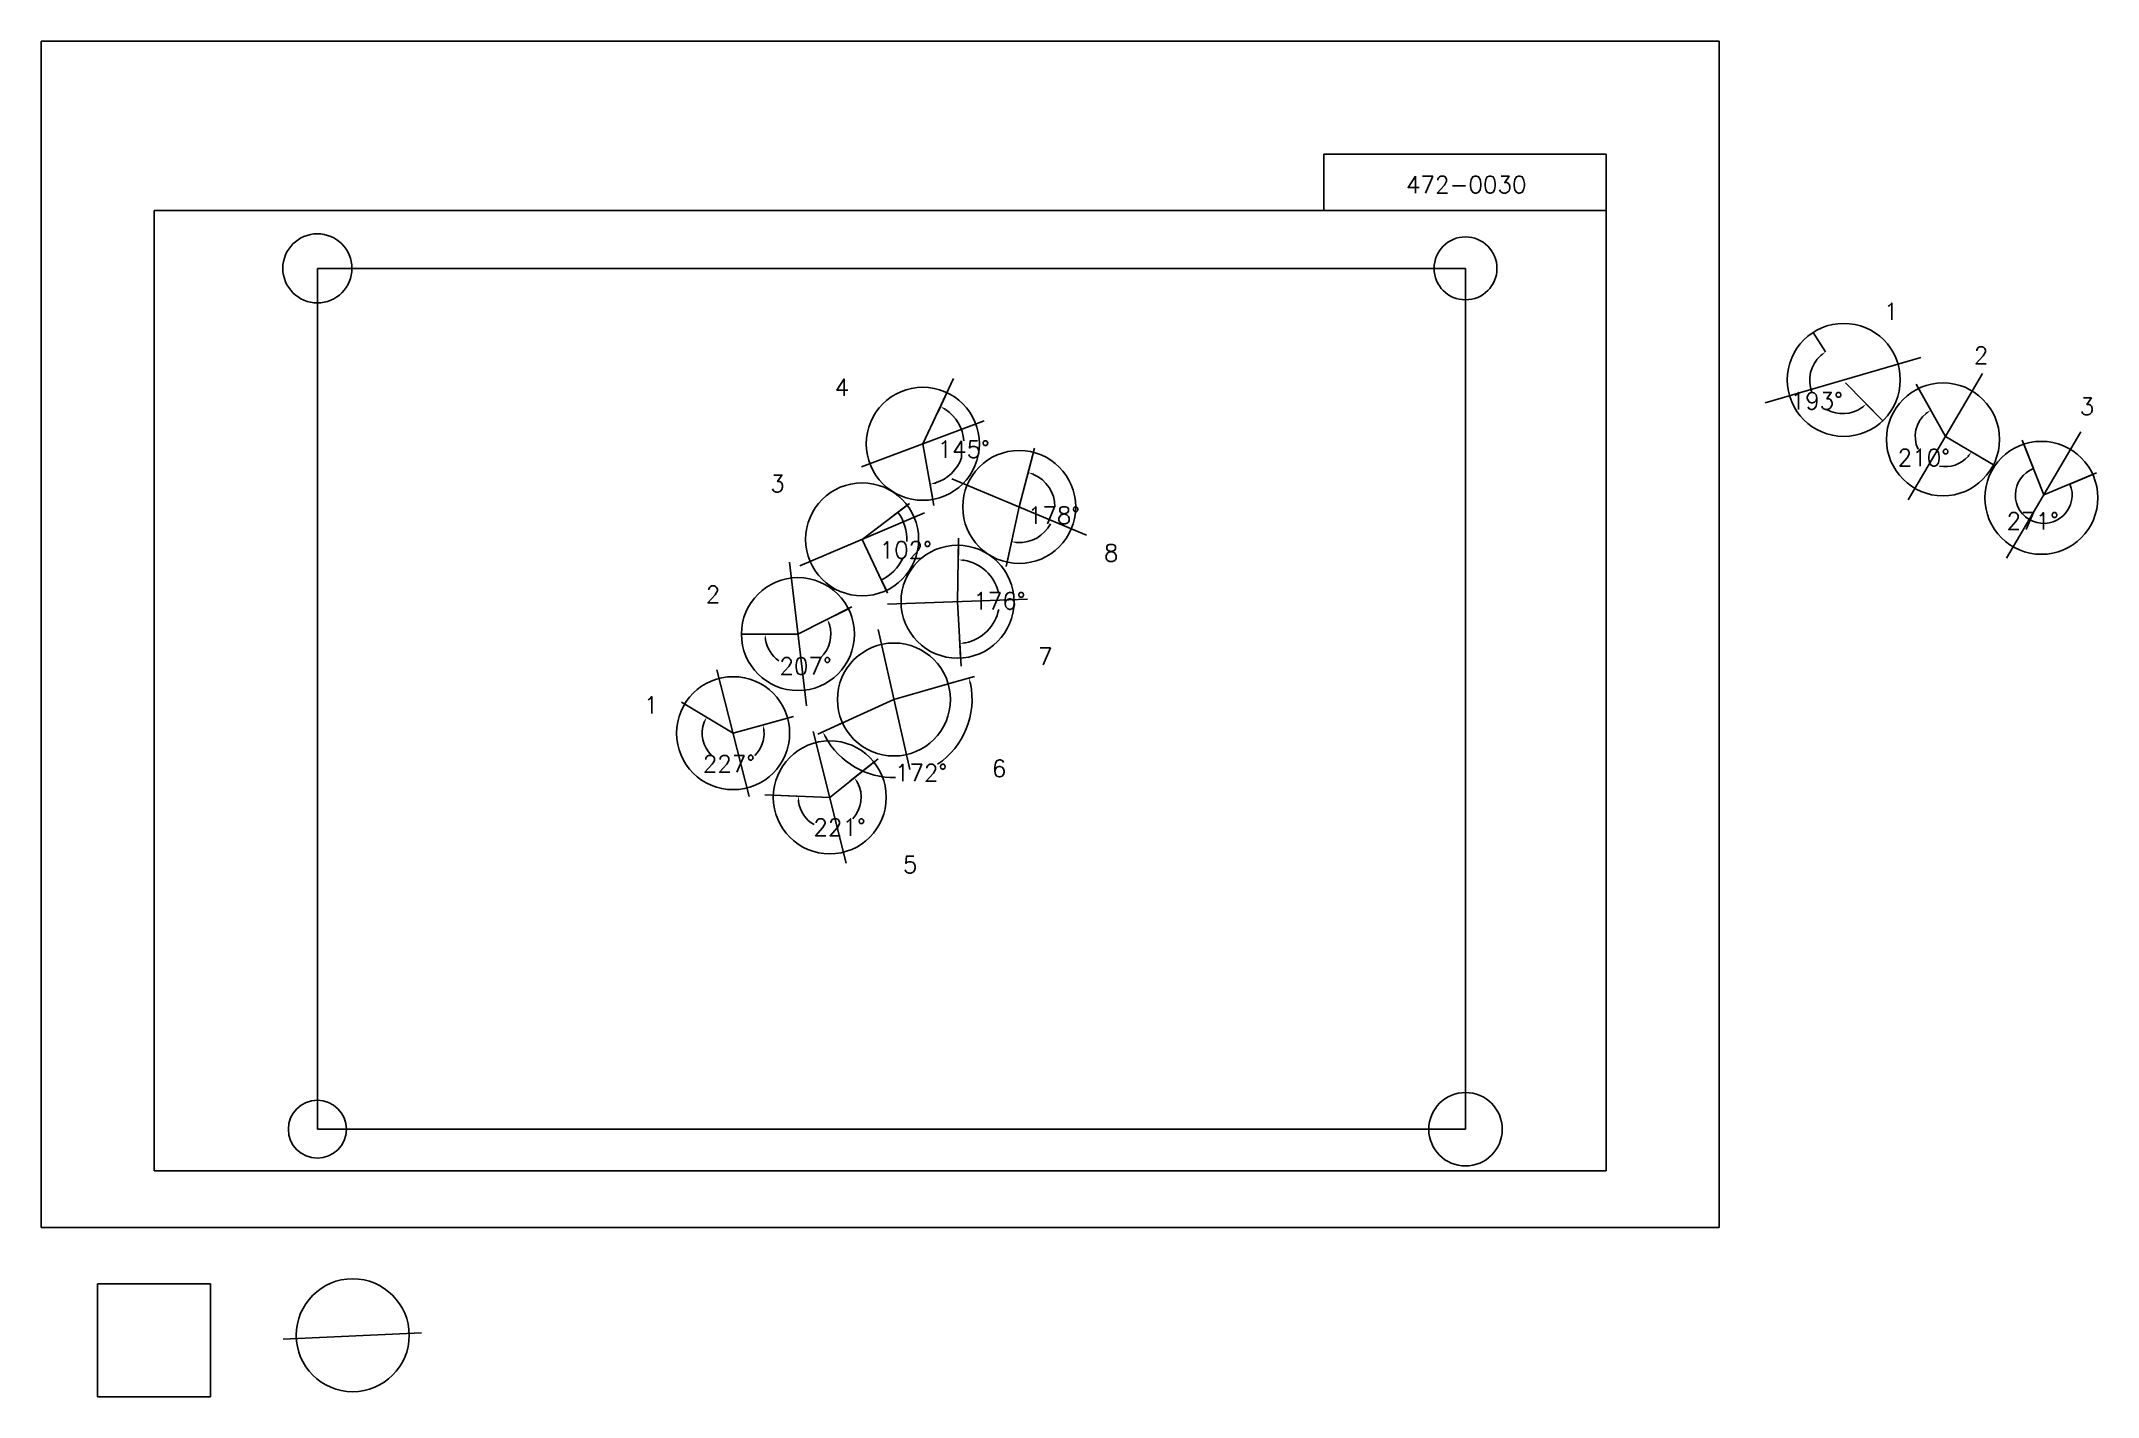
# Model space of a CAD drawing. Extents: x 0 to 1819984, y -150000 to 1050000.
import ezdxf

# ---------------------------------------------------------------- set-up
doc = ezdxf.new("R2010")
doc.units = 0
doc.header["$MEASUREMENT"] = 0
doc.layers.get('0').update_dxf_attribs({"linetype": 'CONTINUOUS'})
doc.layers.get('Defpoints').update_dxf_attribs({"linetype": 'CONTINUOUS'})
for name, color, linetype in [('_0-0_', 7, 'CONTINUOUS'), ('_0-1_V-nasSTD', 7, 'CONTINUOUS'), ('_0-2_番号', 7, 'CONTINUOUS'), ('ADD_LINE', 7, 'CONTINUOUS'), ('文字', 7, 'CONTINUOUS')]:
    doc.layers.add(name, color=color, linetype=linetype)
doc.layers.add('位置合わせ用', color=7, linetype='CONTINUOUS', plot=False)
doc.styles.get("Standard").update_dxf_attribs({"font": 'txt', "height": 15000, "bigfont": 'bigfont.shx'})
doc.dimstyles.get("Standard").update_dxf_attribs({"dimtxt": 0.18, "dimasz": 0.18, "dimexe": 0.18, "dimexo": 0.0625, "dimgap": 0.09, "dimtad": 0, "dimtih": 1, "dimtoh": 1, "dimdec": 4, "dimzin": 0, "dimdsep": 46, "dimtxsty": 'Standard', "dimcen": 0.09, "dimadec": 0, "dimazin": 0, "dimtfac": 1, "dimtdec": 4, "dimtofl": 0, "dimtmove": 0, "dimatfit": 3, "dimfxl": 1, "dimtolj": 1, "dimtzin": 0, "dimarcsym": 0})
picture_1 = doc.add_image_def('image1.jpg', size_in_pixel=(800, 600))

# ---------------------------------------------------------------- blocks, each defined once
blk = doc.blocks.new('-000-CCURVE_ORG002')
at = {"layer": '_0-0_', "color": 5, "linetype": 'Continuous'}
for p, q in [((30, -10), (10, -10)), ((10, -10), (10, -30)), ((30, -30), (30, -10)), ((10, -30), (30, -30))]:
    blk.add_line(p, q, dxfattribs=at)
blk = doc.blocks.new('-008-$$ATRU$$11$$背景色$$色$$0_0_0')
at = {"layer": '_0-2_番号'}
blk.add_blockref('-000-CCURVE_ORG002', (0, 0), dxfattribs=at)
blk = doc.blocks.new('*D27')
at = {"color": 0, "linetype": 'Continuous', "lineweight": -2}
for p, q in [((1568104, 792245), (1578880, 774840)), ((1629640, 714000), (1615070, 728792))]:
    blk.add_line(p, q, dxfattribs=at)
for start, end in [(131.496881, 201.309321), (240.743794, 304.832348)]:
    blk.add_arc((1594392, 749786), 29468, start, end, dxfattribs=at)
at = {"color": 0}
for points in [[(1575365, 771189), (1574370, 772526), (1578880, 774841)], [(1611756, 724957), (1610691, 726240), (1615070, 728792)]]:
    blk.add_solid(points, dxfattribs=at)
at = {"layer": 'Defpoints', "color": 0}
for p in [(1568104, 792245), (1565088, 746690), (1594392, 749786), (1629640, 714000)]:
    blk.add_point(p, dxfattribs=at)
at = {"color": 0, "linetype": 'Continuous', "insert": (1571223, 731578), "char_height": 15000, "attachment_point": 5}
blk.add_mtext('\\A1;193%%d', dxfattribs=at)
blk = doc.blocks.new('*D28')
at = {"color": 0, "linetype": 'Continuous', "lineweight": -2}
for p, q in [((1661270, 742552), (1672046, 723311)), ((1727583, 674939), (1708054, 686470))]:
    blk.add_line(p, q, dxfattribs=at)
for start, end in [(130.005432, 204.698825), (258.553097, 318.68482)]:
    blk.add_arc((1685082, 700035), 26678, start, end, dxfattribs=at)
at = {"color": 0}
for points in [[(1668405, 719784), (1667458, 721156), (1672046, 723311)], [(1705795, 681933), (1704445, 682911), (1708054, 686470)]]:
    blk.add_solid(points, dxfattribs=at)
at = {"layer": 'Defpoints', "color": 0}
for p in [(1661270, 742552), (1658755, 695717), (1685082, 700035), (1727583, 674939)]:
    blk.add_point(p, dxfattribs=at)
at = {"color": 0, "linetype": 'Continuous', "insert": (1666003, 681387), "char_height": 15000, "attachment_point": 5}
blk.add_mtext('\\A1;210%%d', dxfattribs=at)
blk = doc.blocks.new('*D31')
at = {"layer": 'ADD_LINE', "color": 0, "linetype": 'Continuous', "lineweight": -2}
for p, q in [((1754468, 693292), (1762933, 671691)), ((1815520, 666412), (1795295, 657972))]:
    blk.add_line(p, q, dxfattribs=at)
blk.add_arc((1772102, 648293), 25131, 111.399612, 22.651687, dxfattribs=at)
at = {"layer": 'ADD_LINE', "color": 0}
for points in [[(1762933, 671691), (1762933, 671692), (1762933, 671692)], [(1795295, 657972), (1795295, 657972), (1795295, 657972)]]:
    blk.add_solid(points, dxfattribs=at)
at = {"layer": 'Defpoints', "color": 0}
for p in [(1754468, 693293), (1815520, 666412), (1772102, 648293), (1781612, 625030)]:
    blk.add_point(p, dxfattribs=at)
at = {"layer": 'ADD_LINE', "color": 0, "linetype": 'Continuous', "insert": (1762293, 625154), "char_height": 15000, "attachment_point": 5}
blk.add_mtext('\\A1;271%%d', dxfattribs=at)
blk = doc.blocks.new('*D356')
at = {"color": 0, "linetype": 'Continuous', "lineweight": -2}
for p, q in [((801572, 738779), (793637, 721989)), ((789027, 644357), (785751, 662636))]:
    blk.add_line(p, q, dxfattribs=at)
for start, end in [(4.254057, 56.833891), (288.030499, 340.270624)]:
    blk.add_arc((780207, 693573), 36430, start, end, dxfattribs=at)
at = {"color": 0}
for points in [[(800543, 724795), (799730, 723341), (795773, 726510)], [(791280, 659741), (791686, 658124), (786633, 657715)]]:
    blk.add_solid(points, dxfattribs=at)
at = {"layer": 'Defpoints', "color": 0}
for p in [(801572, 738779), (780207, 693573), (811216, 674453), (789027, 644357)]:
    blk.add_point(p, dxfattribs=at)
at = {"color": 0, "linetype": 'Continuous', "insert": (816319, 688775), "char_height": 15000, "attachment_point": 5}
blk.add_mtext('\\A1;145%%d', dxfattribs=at)
blk = doc.blocks.new('*D357')
at = {"color": 0, "linetype": 'Continuous', "lineweight": -2}
for p, q in [((878213, 686035), (872250, 663344)), ((854830, 588830), (859839, 611751))]:
    blk.add_line(p, q, dxfattribs=at)
for start, end in [(0.224697, 66.183782), (266.764317, 331.855739)]:
    blk.add_arc((865506, 637677), 31539, start, end, dxfattribs=at)
at = {"color": 0}
for points in [[(878516, 667316), (877966, 665743), (873521, 668180)], [(863838, 607014), (863613, 605363), (858771, 606866)]]:
    blk.add_solid(points, dxfattribs=at)
at = {"layer": 'Defpoints', "color": 0}
for p in [(878213, 686035), (865506, 637677), (888524, 616117), (854830, 588830)]:
    blk.add_point(p, dxfattribs=at)
at = {"color": 0, "linetype": 'Continuous', "insert": (896169, 630301), "char_height": 15000, "attachment_point": 5}
blk.add_mtext('\\A1;178%%d', dxfattribs=at)
blk = doc.blocks.new('*D358')
at = {"color": 0, "linetype": 'Continuous', "lineweight": -2}
for p, q in [((811753, 603836), (811448, 585888)), ((813672, 503920), (812678, 521843))]:
    blk.add_line(p, q, dxfattribs=at)
for start, end in [(12.805152, 81.287502), (280.913041, 349.441939)]:
    blk.add_arc((810903, 553843), 37050, start, end, dxfattribs=at)
at = {"color": 0}
for points in [[(816585, 591295), (816445, 589635), (811533, 590887)], [(817815, 518291), (818019, 516636), (812955, 516850)]]:
    blk.add_solid(points, dxfattribs=at)
at = {"layer": 'Defpoints', "color": 0}
for p in [(811753, 603836), (810903, 553843), (843552, 536331), (813672, 503920)]:
    blk.add_point(p, dxfattribs=at)
at = {"color": 0, "linetype": 'Continuous', "insert": (847946, 554554), "char_height": 15000, "attachment_point": 5}
blk.add_mtext('\\A1;176%%d', dxfattribs=at)
blk = doc.blocks.new('*D359')
at = {"color": 0, "linetype": 'Continuous', "lineweight": -2}
for p, q in [((766318, 639261), (754120, 629986)), ((747911, 563805), (741355, 577655))]:
    blk.add_line(p, q, dxfattribs=at)
for start, end in [(357.251169, 37.248895), (295.333349, 334.784781)]:
    blk.add_arc((726518, 608997), 39677, start, end, dxfattribs=at)
at = {"color": 0}
for points in [[(758101, 633012), (758101, 633012), (758100, 633012)], [(743494, 573136), (743494, 573136), (743494, 573136)]]:
    blk.add_solid(points, dxfattribs=at)
at = {"layer": 'Defpoints', "color": 0}
for p in [(766318, 639261), (726518, 608997), (766129, 611265), (747911, 563805)]:
    blk.add_point(p, dxfattribs=at)
at = {"color": 0, "linetype": 'Continuous', "insert": (765064, 599594), "char_height": 15000, "attachment_point": 5}
blk.add_mtext('\\A1;102%%d', dxfattribs=at)
blk = doc.blocks.new('*D360')
at = {"color": 0, "linetype": 'Continuous', "lineweight": -2}
for p, q in [((714380, 547622), (691276, 536006)), ((619709, 525162), (645569, 525162))]:
    blk.add_line(p, q, dxfattribs=at)
for start, end in [(314.306897, 16.84861), (189.843375, 234.252397)]:
    blk.add_arc((669708, 525162), 29140, start, end, dxfattribs=at)
at = {"color": 0}
for points in [[(698371, 533917), (696823, 533299), (695743, 538252)], [(641828, 520252), (640168, 520109), (640569, 525162)]]:
    blk.add_solid(points, dxfattribs=at)
at = {"layer": 'Defpoints', "color": 0}
for p in [(714380, 547622), (619708, 525162), (669708, 525162), (691293, 505587)]:
    blk.add_point(p, dxfattribs=at)
at = {"color": 0, "linetype": 'Continuous', "insert": (676435, 496810), "char_height": 15000, "attachment_point": 5}
blk.add_mtext('\\A1;207%%d', dxfattribs=at)
blk = doc.blocks.new('*D361')
at = {"color": 0, "linetype": 'Continuous', "lineweight": -2}
for p, q in [((569510, 463253), (593157, 449019)), ((660527, 450841), (633932, 443459))]:
    blk.add_line(p, q, dxfattribs=at)
for start, end in [(159.425405, 225.815941), (314.184059, 5.044088)]:
    blk.add_arc((612348, 437468), 27400, start, end, dxfattribs=at)
at = {"color": 0}
for points in [[(587446, 446734), (585946, 447459), (588873, 451598)], [(640462, 440025), (638822, 439728), (638750, 444796)]]:
    blk.add_solid(points, dxfattribs=at)
at = {"layer": 'Defpoints', "color": 0}
for p in [(569510, 463253), (612348, 437468), (660527, 450841), (592797, 418271)]:
    blk.add_point(p, dxfattribs=at)
at = {"color": 0, "linetype": 'Continuous', "insert": (608646, 410319), "char_height": 15000, "attachment_point": 5}
blk.add_mtext('\\A1;227%%d', dxfattribs=at)
blk = doc.blocks.new('*D362')
at = {"color": 0, "linetype": 'Continuous', "lineweight": -2}
for p, q in [((736982, 411767), (715732, 394879)), ((647874, 382569), (674997, 381532))]:
    blk.add_line(p, q, dxfattribs=at)
for start, end in [(317.074287, 28.175818), (188.108206, 240.242206)]:
    blk.add_arc((697838, 380659), 27857, start, end, dxfattribs=at)
at = {"color": 0}
for points in [[(723090, 394270), (721697, 393355), (719646, 397990)], [(671091, 376773), (669427, 376687), (670001, 381723)]]:
    blk.add_solid(points, dxfattribs=at)
at = {"layer": 'Defpoints', "color": 0}
for p in [(736982, 411767), (647874, 382569), (697838, 380659), (720634, 364649)]:
    blk.add_point(p, dxfattribs=at)
at = {"color": 0, "linetype": 'Continuous', "insert": (706511, 354187), "char_height": 15000, "attachment_point": 5}
blk.add_mtext('\\A1;221%%d', dxfattribs=at)
blk = doc.blocks.new('*D363')
at = {"color": 0, "linetype": 'Continuous', "lineweight": -2}
for p, q in [((802694, 481084), (825852, 487751)), ((709142, 446528), (687211, 436541))]:
    blk.add_line(p, q, dxfattribs=at)
for start, end in [(303.951424, 11.91411), (208.631622, 271.195778)]:
    blk.add_arc((754646, 467251), 69099, start, end, dxfattribs=at)
at = {"color": 0}
for points in [[(823065, 481718), (821448, 481315), (821048, 486368)], [(694742, 434513), (693251, 433768), (691761, 438613)]]:
    blk.add_solid(points, dxfattribs=at)
at = {"layer": 'Defpoints', "color": 0}
for p in [(802694, 481084), (754646, 467251), (709142, 446528), (744644, 398880)]:
    blk.add_point(p, dxfattribs=at)
at = {"color": 0, "linetype": 'Continuous', "insert": (778588, 402433), "char_height": 15000, "attachment_point": 5}
blk.add_mtext('\\A1;172%%d', dxfattribs=at)

msp = doc.modelspace()

# ---------------------------------------------------------------- linework, layer by layer
at = {"layer": '_0-1_V-nasSTD', "color": 7, "linetype": 'Continuous'}
for p, q in [((1485000, 1050000), (0, 1050000)), ((0, 1050000), (0, 0)), ((1485000, 1050000), (0, 1050000)), ((0, 1050000), (0, 0)), ((1485000, 0), (1485000, 1050000)), ((1485000, 0), (1485000, 1050000)), ((1135000, 950000), (1135000, 900000)), ((1135000, 950000), (1385000, 950000)), ((1385000, 950000), (1385000, 900000)), ((1385000, 900000), (100000, 900000)), ((100000, 900000), (100000, 50000)), ((1385000, 50000), (1385000, 900000)), ((100000, 50000), (1385000, 50000)), ((0, 0), (1485000, 0)), ((0, 0), (1485000, 0))]:
    msp.add_line(p, q, dxfattribs=at)
at = {"layer": 'ADD_LINE', "color": 1, "linetype": 'Continuous'}
for p, q in [((1525489.26411, 729736.80972), (1663294.76411, 769835.80972)), ((1652183.75, 644122.25), (1717980.25, 755947.75)), ((725807, 673105.75), (834607, 714040.25)), ((1739204, 592380), (1805000.5, 704205.5)), ((805939.25, 662496.25), (925071.75, 612857.75)), ((671414, 585517.25), (781621, 632476.75)), ((662168, 588762), (677249, 461563)), ((748962.25, 551731.5), (872843.75, 555954.5)), ((740642, 529191.75), (768650, 405310.25)), ((598025.75, 493483.25), (626671.25, 381451.75)), ((683295, 438872.25), (712380, 322445.75)), ((214262.32302, -98799.56876), (336470.78129, -93322.43898))]:
    msp.add_line(p, q, dxfattribs=at)
at = {"layer": 'ADD_LINE', "color": 5, "linetype": 'Continuous'}
for p, q in [((780207, 693573), (807486, 751292.5)), ((1596753.25, 747633.75), (1629814.8632, 713821.27417)), ((1685082, 700035), (1659184.32722, 746275.9796)), ((780207, 693573), (790016, 638840)), ((1685082, 700035), (1729204.75, 673981.25)), ((1772102.25, 648292.75), (1753088.25, 696812.75)), ((865505.5, 637677), (879145, 689582)), ((1772102.25, 648292.75), (1818728.75, 667751.25)), ((726517.5, 608997), (768355, 640810)), ((865505.5, 637677), (853994.5, 585009.5)), ((726517.5, 608997), (749017, 561470)), ((810903, 553843), (811857, 609939.5)), ((669708.5, 525162.5), (717412, 549146.5)), ((810903, 553843), (814063, 496873.5)), ((669708.5, 525162.5), (619708.5625, 525162.5)), ((754646, 467251), (808050.5, 482626)), ((612348.5, 437467.5), (566616.5, 464994.5)), ((754646, 467251), (704696, 444503.5)), ((612348.5, 437467.5), (665735, 452287)), ((697837.5, 380659), (740577, 414623.5)), ((697837.5, 380659), (640417, 382854.5))]:
    msp.add_line(p, q, dxfattribs=at)
at = {"layer": 'ADD_LINE', "color": 5, "linetype": 'ByBlock'}
for centre in [(1595122.531, 750173.16957), (1682964.15392, 697503.40947), (780207, 693573), (1769984.40392, 645761.15947), (865505.5, 637677), (726517.5, 608997), (810903, 553843), (669708.5, 525162.5), (754646, 467251), (612348.5, 437467.5), (697837.5, 380659), (275704.61091, -95468.83904)]:
    msp.add_circle(centre, 50000, dxfattribs=at)
at = {"layer": '位置合わせ用', "color": 5, "linetype": 'Continuous'}
for centre, radius in [((244424.4, 848880.595), 30579.2687), ((1260424.4, 848880.595), 27848.33235), ((244424.4, 86880.595), 25672.78835), ((1260424.4, 86880.595), 32483.49996)]:
    msp.add_circle(centre, radius, dxfattribs=at)

# ---------------------------------------------------------------- block references
at = {"layer": '_0-0_', "xscale": 5000, "yscale": 5000, "zscale": 5000}
msp.add_blockref('-008-$$ATRU$$11$$背景色$$色$$0_0_0', (0, 0), dxfattribs=at)

# ---------------------------------------------------------------- texts
at = {"layer": '文字', "linetype": 'Continuous'}
msp.add_text('472-0030', height=15000, dxfattribs=at).set_placement((1207698.06436, 915464.91089))
at = {"layer": '文字', "color": 5, "linetype": 'Continuous'}
for s, p in [('1', (1630487.25, 803200.25)), ('2', (1710202.25, 764419.75)), ('4', (702314, 735948)), ('3', (1803921.25, 719176.25)), ('3', (645221, 650847)), ('8', (940381.5, 589445)), ('2', (588128, 552819.5)), ('7', (882211, 497880.5)), ('1', (533189.5, 454791.5)), ('6', (841276.5, 398776)), ('5', (762639, 313675))]:
    msp.add_text(s, height=15000, dxfattribs=at).set_placement(p)

# ---------------------------------------------------------------- dimensions: what is measured, and where the dimension line sits
at = {"color": 5, "linetype": 'Continuous'}
for base, center, p1, p2, override, picture, middle in [((1565087.53393, 746690.32692), (1594392.01411, 749786.30972), (1568104.28301, 792244.70716), (1629640.37756, 713999.72255), {"dimasz": 5000, "dimtmove": 2}, '*D27', (1571223.47133, 731577.62241)), ((811215.67609, 674452.74369), (780207, 693573), (801571.76746, 738778.60487), (789027.24749, 644357.11604), {"dimasz": 5000, "dimexe": 5000, "dimtmove": 2}, '*D356', (816319.37482, 688775.2319)), ((1658755.37189, 695717.29916), (1685082, 700035), (1661270.03834, 742551.88724), (1727582.99975, 674938.86655), {"dimasz": 5000, "dimtmove": 2}, '*D28', (1666003.1859, 681387.40657)), ((888523.61707, 616116.77549), (865505.5, 637677), (878212.98985, 686035.24337), (854829.52112, 588830.06074), {"dimasz": 5000, "dimexe": 5000, "dimtmove": 2}, '*D357', (896169.25113, 630300.59428)), ((766129.13953, 611265.13131), (726517.5, 608997), (766318.04668, 639261.11214), (747911.49592, 563805.22045), {"dimexe": 5000, "dimtmove": 2}, '*D359', (765063.73362, 599594.11322)), ((843552.39453, 536330.52876), (810903, 553843), (811753.19749, 603835.77112), (813672.15714, 503919.7412), {"dimasz": 5000, "dimexe": 5000, "dimtmove": 2}, '*D358', (847945.72501, 554554.43234)), ((691293.38675, 505586.85134), (669708.5, 525162.5), (619708.5, 525162.5), (714380.21185, 547622.2008), {"dimasz": 5000, "dimexe": 5000, "dimtmove": 2}, '*D360', (676434.80703, 496809.89606)), ((744643.53841, 398880.13793), (754646, 467251), (709142.42875, 446528.42769), (802694.39542, 481083.99309), {"dimasz": 5000, "dimexe": 5000, "dimtmove": 2}, '*D363', (778588.09271, 402432.79103)), ((592797.01534, 418271.08908), (612348.5, 437467.5), (569510.18069, 463252.73606), (660526.74135, 450841.24519), {"dimasz": 5000, "dimexe": 5000, "dimtmove": 2}, '*D361', (608646.34993, 410318.70943)), ((720633.8413, 364648.89506), (697837.5, 380659), (647874.00876, 382569.37774), (736982.19726, 411766.7591), {"dimasz": 5000, "dimexe": 5000, "dimtmove": 2}, '*D362', (706511.33793, 354187.10599))]:
    dim = msp.add_angular_dim_3p(base=base, center=center, p1=p1, p2=p2, dimstyle='Standard', override=override, dxfattribs=at)
    dim.commit()
    dim.dimension.update_dxf_attribs({"geometry": picture, "text_midpoint": middle})
at = {"layer": 'ADD_LINE', "color": 5, "linetype": 'Continuous'}
dim = msp.add_angular_dim_3p(base=(1781611.89489, 625030.08669), center=(1772102.25, 648292.75), p1=(1754467.74397, 693292.55187), p2=(1815520.42476, 666412.32907), dimstyle='Standard', override={"dimtmove": 2}, dxfattribs=at)
dim.commit()
dim.dimension.update_dxf_attribs({"geometry": '*D31', "text_midpoint": (1762292.86514, 625154.49351)})

# ---------------------------------------------------------------- pictures from other files: only their frames are drawn
image = msp.add_image(picture_1, insert=(244424.4, 86880.595), size_in_units=(1016000, 762000), dxfattribs=at)
image.dxf.flags = 7

doc.saveas('drawing.dxf')
